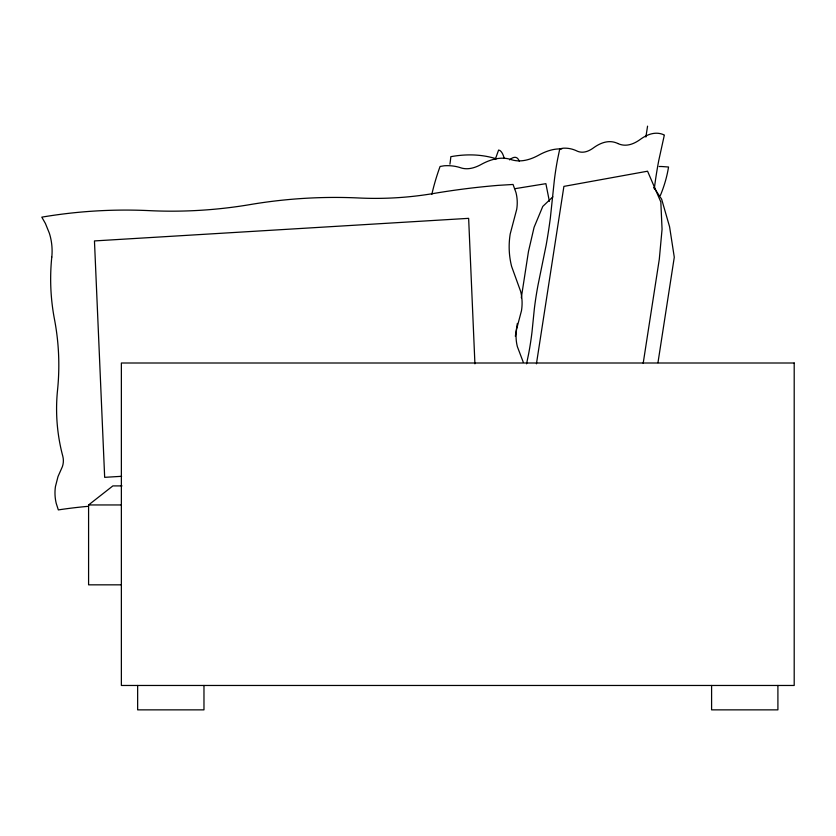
<?xml version="1.0" encoding="UTF-8"?>
<svg xmlns="http://www.w3.org/2000/svg" width="836" height="836" viewBox="0 0 836 836"><rect width="100%" height="100%" fill="white"/><g stroke="black" fill="none" stroke-linecap="round" stroke-linejoin="round"><path stroke-width="1.25" d="M515.342 336.291L517.327 323.448M521.309 297.752L528.467 251.49L534.089 227.298L542.783 206.408L552.889 196.836M536.43 363.838L563.903 186.386L647.566 171.202L660.827 201.978L662.06 229.252L659.301 259.223L643.187 363.294M645.873 137.062L647.566 126.142M657.963 362.709L674.286 257.237L669.594 226.817L661.642 199.187L653.836 187.421M526.565 363.827L528.592 354.036A63.745 12.268 -80.4 0 0 532.02 331.861L534.308 309.142A70.381 13.543 -80.4 0 1 538.102 284.658L546.138 245.22A117.813 22.666 -80.4 0 0 550.381 217.768L554.299 180.618A61.091 11.756 -80.4 0 1 557.581 159.362L559.775 148.818L563.098 148.212A737.373 141.859 -80.4 0 1 576.777 150.929A334.599 64.372 -80.4 0 0 593.435 147.899A489.436 94.165 -80.4 0 1 617.783 143.499M121.366 584.834L88.585 584.834L88.585 504.954L112.87 485.904L122.014 485.904M515.007 188.675L545.887 183.669L549.388 201.361M121.617 476.311L104.667 477.335L94.458 240.925L468.641 218.342L474.921 363.827M88.585 504.954L121.366 504.954M523.211 362.082L517.369 346.658A57.37 49.617 -6.4 0 1 516.606 329.154L521.476 310.71A63.348 54.779 -6.4 0 0 520.64 291.388L511.611 266.423A106.371 91.991 -6.4 0 1 510.2 233.975L516.711 209.324A54.977 47.547 -6.4 0 0 515.979 192.552L513.053 184.463L498.183 185.362A663.638 573.883 -6.4 0 0 433.476 193.503A301.138 260.414 -6.4 0 1 358.999 197.996A440.488 380.923 -6.4 0 0 250.058 204.59A407.153 352.092 -6.4 0 1 149.362 210.641A434.919 376.095 -6.4 0 0 41.8 217.151L45.405 223.463L49.376 233.265A79.305 68.583 -6.4 0 1 51.801 257.08M777.908 685.468L777.908 709.858L711.593 709.858L711.593 685.468M203.974 685.468L203.974 709.858L137.647 709.858L137.647 685.468M509.521 159.854A168.83 19.991 -71.7 0 0 510.284 159.321A246.954 29.239 -71.7 0 1 519.229 161.139M504.16 158.077A168.83 19.991 -71.7 0 1 503.868 157.199A373.013 44.162 -71.7 0 0 499.886 150.49L498.611 150.062A78.605 9.311 -71.7 0 0 495.246 159.477M51.78 257.08A285.954 247.278 -6.4 0 0 54.465 319.258A325.852 281.784 -6.4 0 1 57.538 390.109A244.906 211.78 -6.4 0 0 62.784 456.174A23.962 20.722 -6.4 0 1 62.428 466.561L58.008 476.562L55.427 486.636A59.126 51.132 -6.4 0 0 56.231 503.397L58.332 509.908A426.109 368.477 -6.4 0 1 87.581 506.376M617.794 143.478A452.391 87.038 -80.4 0 0 640.303 139.393A483.239 92.974 -80.4 0 1 664.348 135.045L658.737 160.606A87.864 16.908 -80.4 0 0 654.578 186.616A317.732 61.132 -80.4 0 1 654.295 188.779M561.75 148.975A243.83 79.786 -71.7 0 0 538.854 155.088A228.259 74.697 -71.7 0 1 511.151 159.592A246.954 80.81 -71.7 0 0 481.191 164.452A168.83 55.239 -71.7 0 1 460.699 167.785A373.013 122.056 -71.7 0 0 444.177 165.789L440.081 166.458A78.605 25.717 -71.7 0 0 431.815 194.422M659.176 166.51A373.013 213.284 -64.4 0 1 661.725 166.521L668.539 167.001A78.605 44.945 -64.4 0 1 660.388 195.415M496.396 158.84A243.83 139.413 -64.4 0 0 450.834 156.677A113.173 64.717 -64.4 0 1 449.925 164.159M794.2 363.002L121.366 363.002L121.366 685.468L794.2 685.468L794.2 363.002"/></g></svg>
